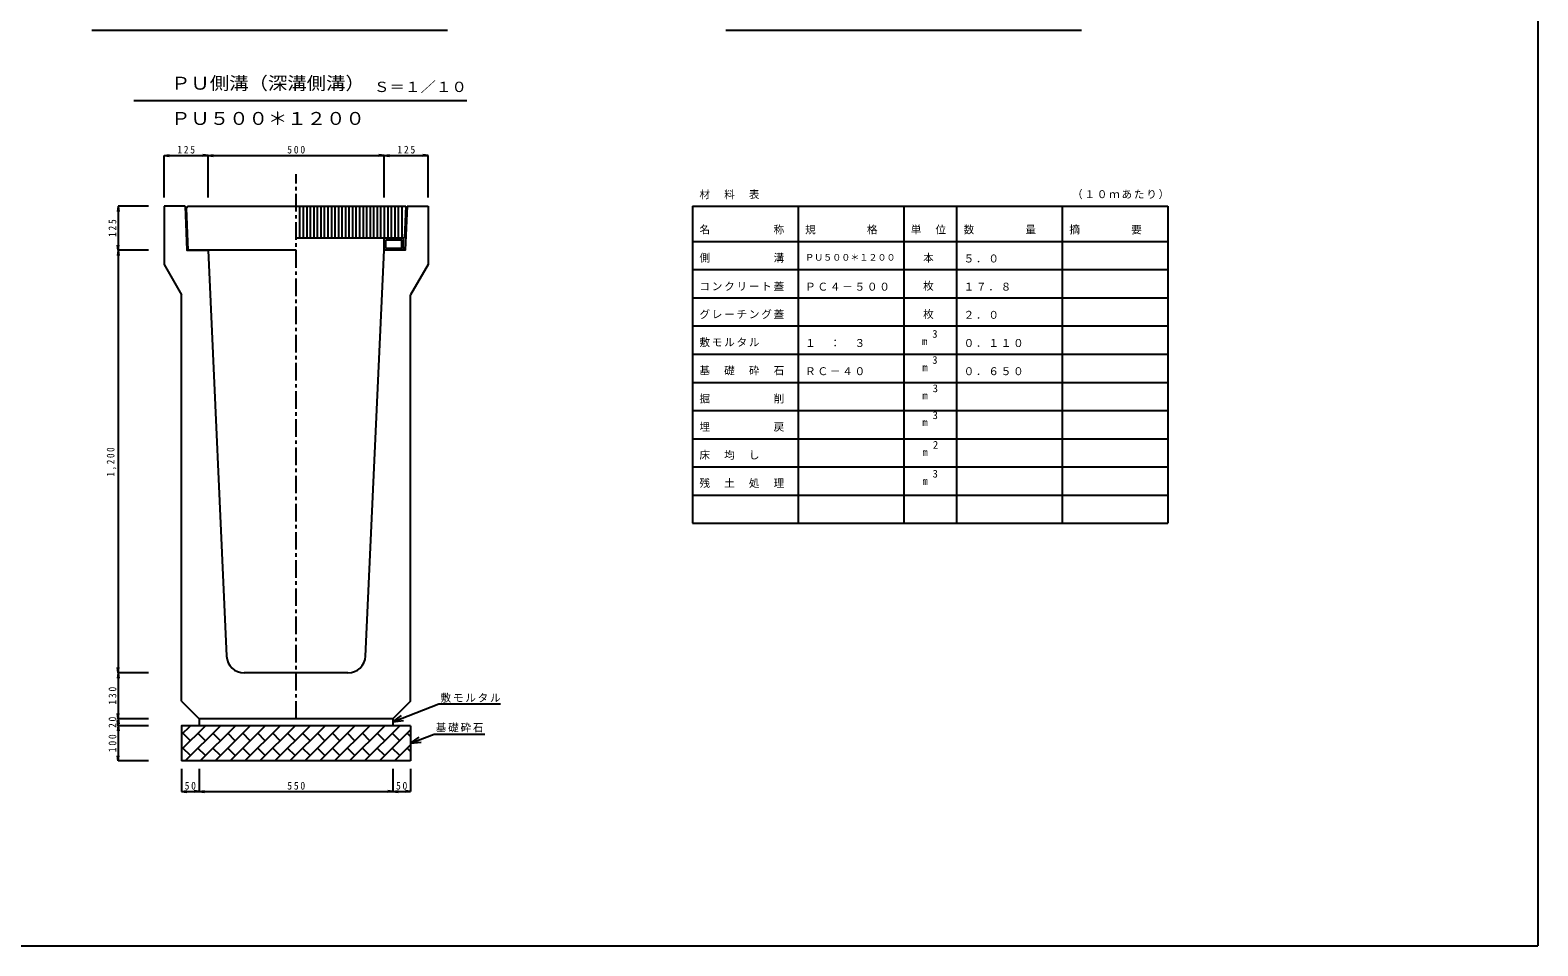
# Model space of a CAD drawing. Units: millimetres, scale not verified. Extents: x -4010 to 3990, y -2662 to 2838.
# Drawn here: x -290 to 3990, y -2662 to -62 of the extents above; entities that cross this region are included whole.
import ezdxf
from ezdxf.enums import TextEntityAlignment as Align

# ---------------------------------------------------------------- set-up
doc = ezdxf.new("R2010")
doc.units = ezdxf.units.MM
doc.header["$LTSCALE"] = 10
doc.linetypes.add('CHAIN1', pattern=[8, 5, -1, 1, -1])
doc.layers.add('0-0', color=7, linetype='Continuous')
doc.styles.add('ＭＳ ゴシック', font='')
doc.styles.get('ＭＳ ゴシック').set_extended_font_data('MS Gothic')

msp = doc.modelspace()

# ---------------------------------------------------------------- linework, layer by layer
at = {"layer": '0-0'}
for p, q in [((-115.17, -61.53), (894.83, -61.53)), ((1684.83, -61.53), (2694.83, -61.53)), ((3.73, -261.52), (949.81, -261.52)), ((89.83, -417.09), (104.7, -415.13)), ((89.83, -417.09), (214.83, -417.09)), ((89.83, -536.43), (89.83, -417.09)), ((89.83, -417.09), (104.7, -419.05)), ((214.83, -417.09), (199.95, -415.13)), ((214.83, -417.09), (199.95, -419.05)), ((214.83, -417.09), (229.7, -415.13)), ((214.83, -536.43), (214.83, -417.09)), ((214.83, -417.09), (714.83, -417.09)), ((214.83, -417.09), (229.7, -419.05)), ((714.83, -417.09), (699.96, -415.13)), ((714.83, -417.09), (699.96, -419.05)), ((714.83, -417.09), (729.7, -415.13)), ((714.83, -536.43), (714.83, -417.09)), ((714.83, -417.09), (839.83, -417.09)), ((714.83, -417.09), (729.7, -419.05)), ((839.83, -417.09), (824.96, -415.13)), ((839.83, -417.09), (824.96, -419.05)), ((839.83, -536.43), (839.83, -417.09)), ((-40.3, -561.52), (-42.26, -576.4)), ((-40.3, -561.52), (-40.3, -686.53)), ((45.96, -561.52), (-40.3, -561.52)), ((-40.3, -561.52), (-38.34, -576.4)), ((149.83, -561.52), (89.83, -561.52)), ((89.83, -561.52), (89.83, -726.52)), ((158.83, -561.53), (154.03, -566.52)), ((158.83, -686.53), (154.03, -566.52)), ((158.83, -561.53), (775.83, -561.53)), ((474.83, -561.53), (474.83, -651.53)), ((484.83, -561.53), (484.83, -651.53)), ((494.83, -561.53), (494.83, -651.53)), ((504.83, -561.53), (504.83, -651.53)), ((514.83, -561.53), (514.83, -651.53)), ((524.83, -561.53), (524.83, -651.53)), ((534.83, -561.53), (534.83, -651.53)), ((544.83, -561.53), (544.83, -651.53)), ((554.83, -561.53), (554.83, -651.53)), ((564.83, -561.53), (564.83, -651.53)), ((574.83, -561.53), (574.83, -651.53)), ((584.83, -561.53), (584.83, -651.53)), ((594.83, -561.53), (594.83, -651.53)), ((604.83, -561.53), (604.83, -651.53)), ((614.83, -561.53), (614.83, -651.53)), ((624.83, -561.53), (624.83, -651.53)), ((634.83, -561.53), (634.83, -651.53)), ((644.83, -561.53), (644.83, -651.53)), ((654.83, -561.53), (654.83, -651.53)), ((664.83, -561.53), (664.83, -651.53)), ((674.83, -561.53), (674.83, -651.53)), ((684.83, -561.53), (684.83, -651.53)), ((694.83, -561.53), (694.83, -651.53)), ((704.83, -561.53), (704.83, -651.53)), ((714.83, -561.53), (714.83, -651.53)), ((724.83, -561.53), (724.83, -651.53)), ((734.83, -561.53), (734.83, -651.53)), ((744.83, -561.53), (744.83, -651.53)), ((754.83, -561.53), (754.83, -651.53)), ((764.83, -561.53), (764.83, -651.53)), ((775.83, -561.53), (772.23, -651.53)), ((779.83, -561.52), (839.83, -561.52)), ((839.83, -561.52), (839.83, -726.52)), ((1589.83, -561.52), (2939.83, -561.52)), ((1589.83, -561.52), (1589.83, -1461.52)), ((1889.83, -561.52), (1889.83, -1461.52)), ((2189.83, -561.52), (2189.83, -1461.52)), ((2339.83, -561.52), (2339.83, -1461.52)), ((2639.83, -561.52), (2639.83, -1461.52)), ((2939.83, -561.52), (2939.83, -1461.52)), ((-40.3, -686.53), (-42.26, -671.65)), ((-40.3, -686.53), (-42.26, -671.65)), ((-40.3, -686.53), (-38.34, -671.65)), ((-40.3, -686.53), (-38.34, -671.65)), ((464.83, -651.53), (772.23, -651.53)), ((714.83, -686.53), (714.83, -651.53)), ((719.83, -656.52), (764.83, -656.52)), ((719.83, -681.53), (719.83, -656.52)), ((764.83, -681.53), (719.83, -681.53)), ((764.83, -681.53), (764.83, -656.52)), ((769.83, -686.53), (769.83, -651.53)), ((1589.83, -661.52), (2939.83, -661.52)), ((-40.3, -686.53), (-42.26, -701.4)), ((-40.3, -686.53), (-40.3, -1886.53)), ((45.96, -686.53), (-40.3, -686.53)), ((-40.3, -686.53), (-38.34, -701.4)), ((89.83, -726.52), (139.83, -813.13)), ((464.83, -686.53), (158.83, -686.53)), ((214.83, -686.53), (267.64, -1838.81)), ((662.01, -1838.81), (714.83, -686.53)), ((839.83, -726.52), (789.83, -813.13)), ((1589.83, -741.52), (2939.83, -741.52)), ((139.83, -1966.53), (139.83, -813.13)), ((789.83, -1966.53), (789.83, -813.13)), ((1589.83, -821.52), (2939.83, -821.52)), ((1589.83, -901.52), (2939.83, -901.52)), ((1589.83, -981.52), (2939.83, -981.52)), ((1589.83, -1061.52), (2939.83, -1061.52)), ((1589.83, -1141.52), (2939.83, -1141.52)), ((1589.83, -1221.52), (2939.83, -1221.52)), ((1589.83, -1301.52), (2939.83, -1301.52)), ((1589.83, -1381.52), (2939.83, -1381.52)), ((1589.83, -1461.52), (2939.83, -1461.52)), ((1684.83, -1461.53), (2694.83, -1461.53)), ((-40.3, -1886.53), (-42.26, -1871.65)), ((-40.3, -1886.53), (-38.34, -1871.65)), ((-40.3, -1886.53), (-42.26, -1901.4)), ((45.96, -1886.53), (-40.3, -1886.53)), ((-40.3, -1886.53), (-38.34, -1901.4)), ((-40.3, -1886.53), (-40.3, -2016.53)), ((612.07, -1886.53), (317.59, -1886.53)), ((139.83, -1966.53), (189.83, -2016.53)), ((-40.3, -2016.53), (-42.26, -2001.65)), ((-40.3, -2016.53), (-38.34, -2001.65)), ((739.83, -2025.47), (869.73, -1974.56)), ((739.83, -2025.47), (763.97, -2007.67)), ((869.73, -1974.56), (1044.91, -1974.56)), ((-40.3, -2016.53), (-42.26, -2031.4)), ((-40.3, -2036.53), (-42.26, -2021.65)), ((-40.3, -2036.53), (-42.26, -2051.4)), ((45.96, -2016.53), (-40.3, -2016.53)), ((-40.3, -2016.53), (-38.34, -2031.4)), ((-40.3, -2016.53), (-40.3, -2036.53)), ((-40.3, -2036.53), (-38.34, -2021.65)), ((45.96, -2036.53), (-40.3, -2036.53)), ((-40.3, -2036.53), (-38.34, -2051.4)), ((-40.3, -2036.53), (-40.3, -2136.53)), ((139.83, -2104.14), (207.44, -2036.53)), ((139.83, -2061.72), (165.02, -2036.53)), ((149.87, -2136.53), (249.87, -2036.53)), ((164.92, -2036.62), (164.83, -2036.53)), ((189.83, -2016.53), (189.83, -2036.53)), ((192.3, -2136.53), (292.3, -2036.53)), ((207.35, -2036.62), (207.25, -2036.53)), ((234.72, -2136.53), (334.72, -2036.53)), ((249.77, -2036.62), (249.68, -2036.53)), ((277.15, -2136.53), (377.15, -2036.53)), ((292.2, -2036.62), (292.11, -2036.53)), ((319.57, -2136.53), (419.57, -2036.53)), ((334.63, -2036.62), (334.53, -2036.53)), ((362, -2136.53), (462, -2036.53)), ((377.05, -2036.62), (376.96, -2036.53)), ((404.43, -2136.53), (504.43, -2036.53)), ((419.48, -2036.62), (419.39, -2036.53)), ((446.85, -2136.53), (546.85, -2036.53)), ((461.9, -2036.62), (461.81, -2036.53)), ((489.28, -2136.53), (589.28, -2036.53)), ((504.33, -2036.62), (504.24, -2036.52)), ((531.71, -2136.53), (631.71, -2036.53)), ((546.76, -2036.62), (546.66, -2036.53)), ((574.13, -2136.53), (674.13, -2036.53)), ((589.18, -2036.62), (589.09, -2036.52)), ((616.56, -2136.53), (716.56, -2036.53)), ((631.61, -2036.62), (631.52, -2036.53)), ((658.98, -2136.53), (758.98, -2036.53)), ((674.04, -2036.62), (673.94, -2036.53)), ((701.41, -2136.53), (789.83, -2048.11)), ((716.46, -2036.62), (716.37, -2036.53)), ((739.83, -2016.53), (739.83, -2036.53)), ((739.83, -2025.47), (769.64, -2022.13)), ((758.89, -2036.62), (758.8, -2036.53)), ((789.83, -2036.53), (789.83, -2136.53)), ((164.92, -2079.05), (143.71, -2057.83)), ((207.35, -2079.05), (186.13, -2057.83)), ((249.77, -2079.05), (228.56, -2057.83)), ((292.2, -2079.05), (270.99, -2057.83)), ((334.63, -2079.05), (313.41, -2057.83)), ((377.05, -2079.05), (355.84, -2057.83)), ((419.48, -2079.05), (398.27, -2057.83)), ((461.91, -2079.05), (440.69, -2057.83)), ((504.33, -2079.05), (483.12, -2057.83)), ((546.76, -2079.05), (525.54, -2057.83)), ((589.18, -2079.05), (567.97, -2057.83)), ((631.61, -2079.05), (610.4, -2057.83)), ((674.04, -2079.05), (652.82, -2057.83)), ((716.46, -2079.05), (695.25, -2057.83)), ((758.89, -2079.05), (737.68, -2057.83)), ((743.84, -2136.53), (789.83, -2090.54)), ((789.83, -2067.55), (780.1, -2057.83)), ((789.83, -2086.44), (857.14, -2060.15)), ((789.83, -2086.44), (813.99, -2068.67)), ((789.83, -2086.44), (819.64, -2083.13)), ((857.14, -2060.15), (1000.17, -2060.15)), ((-40.3, -2136.53), (-42.26, -2121.65)), ((-40.3, -2136.53), (-38.34, -2121.65)), ((45.96, -2136.53), (-40.3, -2136.53)), ((789.83, -2136.53), (139.83, -2136.53)), ((164.92, -2121.47), (143.71, -2100.26)), ((207.35, -2121.47), (186.13, -2100.26)), ((249.77, -2121.47), (228.56, -2100.26)), ((292.2, -2121.47), (270.99, -2100.26)), ((334.63, -2121.47), (313.41, -2100.26)), ((377.05, -2121.47), (355.84, -2100.26)), ((419.48, -2121.47), (398.27, -2100.26)), ((461.9, -2121.47), (440.69, -2100.26)), ((504.33, -2121.47), (483.12, -2100.26)), ((546.76, -2121.47), (525.54, -2100.26)), ((589.18, -2121.47), (567.97, -2100.26)), ((631.61, -2121.47), (610.4, -2100.26)), ((674.04, -2121.47), (652.82, -2100.26)), ((716.46, -2121.47), (695.25, -2100.26)), ((758.89, -2121.47), (737.68, -2100.26)), ((789.83, -2109.98), (780.1, -2100.26)), ((786.26, -2136.53), (789.83, -2132.96)), ((139.83, -2158.88), (139.83, -2223.17)), ((189.83, -2158.88), (189.83, -2223.17)), ((739.83, -2158.88), (739.83, -2223.17)), ((789.83, -2158.88), (789.83, -2223.17)), ((139.83, -2223.17), (154.7, -2221.21)), ((139.83, -2223.17), (189.83, -2223.17)), ((139.83, -2223.17), (154.7, -2225.12)), ((189.83, -2223.17), (174.96, -2221.21)), ((189.83, -2223.17), (174.96, -2225.12)), ((189.83, -2223.17), (204.7, -2221.21)), ((189.83, -2223.17), (739.83, -2223.17)), ((189.83, -2223.17), (204.7, -2225.12)), ((739.83, -2223.17), (724.95, -2221.21)), ((739.83, -2223.17), (724.95, -2225.12)), ((739.83, -2223.17), (754.7, -2221.21)), ((739.83, -2223.17), (789.83, -2223.17)), ((739.83, -2223.17), (754.7, -2225.12)), ((789.83, -2223.17), (774.95, -2221.21)), ((789.83, -2223.17), (774.95, -2225.12))]:
    msp.add_line(p, q, dxfattribs=at)
at = {"layer": '0-0', "linetype": 'CHAIN1'}
msp.add_line((464.83, -2016.53), (464.83, -470.55), dxfattribs=at)
at = {"layer": '0-0', "color": 2}
msp.add_line((-4010.17, -2661.53), (3989.83, -2661.53), dxfattribs=at)
msp.add_lwpolyline([(-4010.17, 2838.48), (3989.83, 2838.48), (3989.83, -2661.53)], dxfattribs=at)
at = {"layer": '0-0'}
for points in [[(149.83, -561.52), (154.83, -686.53), (214.83, -686.53)], [(779.83, -561.52), (774.83, -686.53), (714.83, -686.53)], [(789.83, -1966.53), (739.83, -2016.53), (189.83, -2016.53)], [(789.83, -2036.53), (139.83, -2036.53), (139.83, -2136.53)]]:
    msp.add_lwpolyline(points, dxfattribs=at)
for centre, start, end in [((317.59, -1836.53), 182.6243, 270), ((612.07, -1836.53), 270, 357.3757)]:
    msp.add_arc(centre, 50, start, end, dxfattribs=at)

# ---------------------------------------------------------------- texts
at = {"layer": '0-0', "color": 3, "style": 'ＭＳ ゴシック', "width": 1.1}
for s, p in [('ＰＵ側溝（深溝側溝）', (109.83, -241.52)), ('ＰＵ５００＊１２００', (109.83, -341.52))]:
    msp.add_text(s, height=36.66, dxfattribs=at).set_placement(p, align=Align.BOTTOM_LEFT)
at = {"layer": '0-0', "style": 'ＭＳ ゴシック', "width": 1.1}
msp.add_text('Ｓ＝１／１０', height=29.33, dxfattribs=at).set_placement((685.65, -246.04), align=Align.BOTTOM_LEFT)
at = {"layer": '0-0', "color": 4, "style": 'ＭＳ ゴシック'}
msp.add_text('ＰＵ５００＊１２００', height=18.33, dxfattribs=at).set_placement((1909.83, -721.52), align=Align.BOTTOM_LEFT)
at = {"layer": '0-0', "style": 'ＭＳ ゴシック'}
for s, p in [('m', (2241.68, -962.52)), ('3', (2270.68, -941.52)), ('m', (2242.68, -1036.52)), ('3', (2270.68, -1015.52)), ('3', (2271.98, -1096.02)), ('m', (2242.68, -1116.52)), ('3', (2271.68, -1172.42)), ('m', (2242.68, -1192.53)), ('2', (2272.68, -1256.52)), ('m', (2242.78, -1277.52)), ('3', (2271.68, -1338.52)), ('m', (2242.98, -1359.52))]:
    msp.add_text(s, height=21.99, dxfattribs=at).set_placement(p, align=Align.BOTTOM_LEFT)
at = {"layer": '0-0', "char_height": 21.99, "attachment_point": 7, "style": 'ＭＳ ゴシック'}
for s, insert in [('\\T1.38;\\W0.9;125', (127.33, -412.09)), ('\\T1.38;\\W0.9;500', (439.83, -412.09)), ('\\T1.38;\\W0.9;125', (752.33, -412.09)), ('\\T1.17;（１０ｍあたり）', (2667.61, -541.52)), ('\\T1.17;材\u3000料\u3000表', (1609.83, -541.52)), ('\\T1.17;名\u3000\u3000\u3000\u3000\u3000称', (1609.83, -641.52)), ('\\T1.17;規\u3000\u3000\u3000\u3000格', (1909.83, -641.52)), ('\\T1.17;単\u3000位', (2209.83, -641.52)), ('\\T1.17;数\u3000\u3000\u3000\u3000量', (2359.83, -641.52)), ('\\T1.17;摘\u3000\u3000\u3000\u3000要', (2659.83, -641.52)), ('\\T1.17;側\u3000\u3000\u3000\u3000\u3000溝', (1609.83, -721.52)), ('\\T1.17;\u3000本', (2209.83, -721.52)), ('\\T1.17;５．０', (2359.83, -721.52)), ('\\T1.17;コンクリート蓋', (1609.83, -801.52)), ('\\T1.17;ＰＣ４－５００', (1909.83, -801.52)), ('\\T1.17;\u3000枚', (2209.83, -801.52)), ('\\T1.17;１７．８', (2359.83, -801.52)), ('\\T1.17;グレーチング蓋', (1609.83, -881.52)), ('\\T1.17;\u3000枚', (2209.83, -881.52)), ('\\T1.17;２．０', (2359.83, -881.52)), ('\\T1.17;敷モルタル', (1609.83, -961.52)), ('\\T1.17;１\u3000：\u3000３', (1909.83, -961.52)), ('\\T1.17;０．１１０', (2359.83, -961.52)), ('\\T1.17;基\u3000礎\u3000砕\u3000石', (1609.83, -1041.52)), ('\\T1.17;ＲＣ－４０', (1909.83, -1041.52)), ('\\T1.17;０．６５０', (2359.83, -1041.52)), ('\\T1.17;掘\u3000\u3000\u3000\u3000\u3000削', (1609.83, -1121.52)), ('\\T1.17;埋\u3000\u3000\u3000\u3000\u3000戻', (1609.83, -1201.52)), ('\\T1.17;床\u3000均\u3000し', (1609.83, -1281.52)), ('\\T1.17;残\u3000土\u3000処\u3000理', (1609.83, -1361.52)), ('\\T1.17;敷モルタル', (874.96, -1971)), ('\\T1.17;基礎砕石', (861.31, -2055.19)), ('\\T1.36;\\W0.9;50', (148.58, -2218.17)), ('\\T1.38;\\W0.9;550', (439.83, -2218.17)), ('\\T1.36;\\W0.9;50', (748.58, -2218.17))]:
    msp.add_mtext(s, dxfattribs=dict(at, insert=insert))
at = {"layer": '0-0', "char_height": 21.99, "attachment_point": 7, "rotation": 90, "style": 'ＭＳ ゴシック'}
for s, insert in [('\\T1.38;\\W0.9;125', (-45.3, -649.03)), ('\\T1.38;\\W0.85;1,200', (-45.3, -1329.03)), ('\\T1.38;\\W0.9;130', (-45.3, -1976.53)), ('\\T1.36;\\W0.9;20', (-45.3, -2042.78)), ('\\T1.38;\\W0.9;100', (-45.3, -2111.53))]:
    msp.add_mtext(s, dxfattribs=dict(at, insert=insert))

doc.saveas('drawing.dxf')
